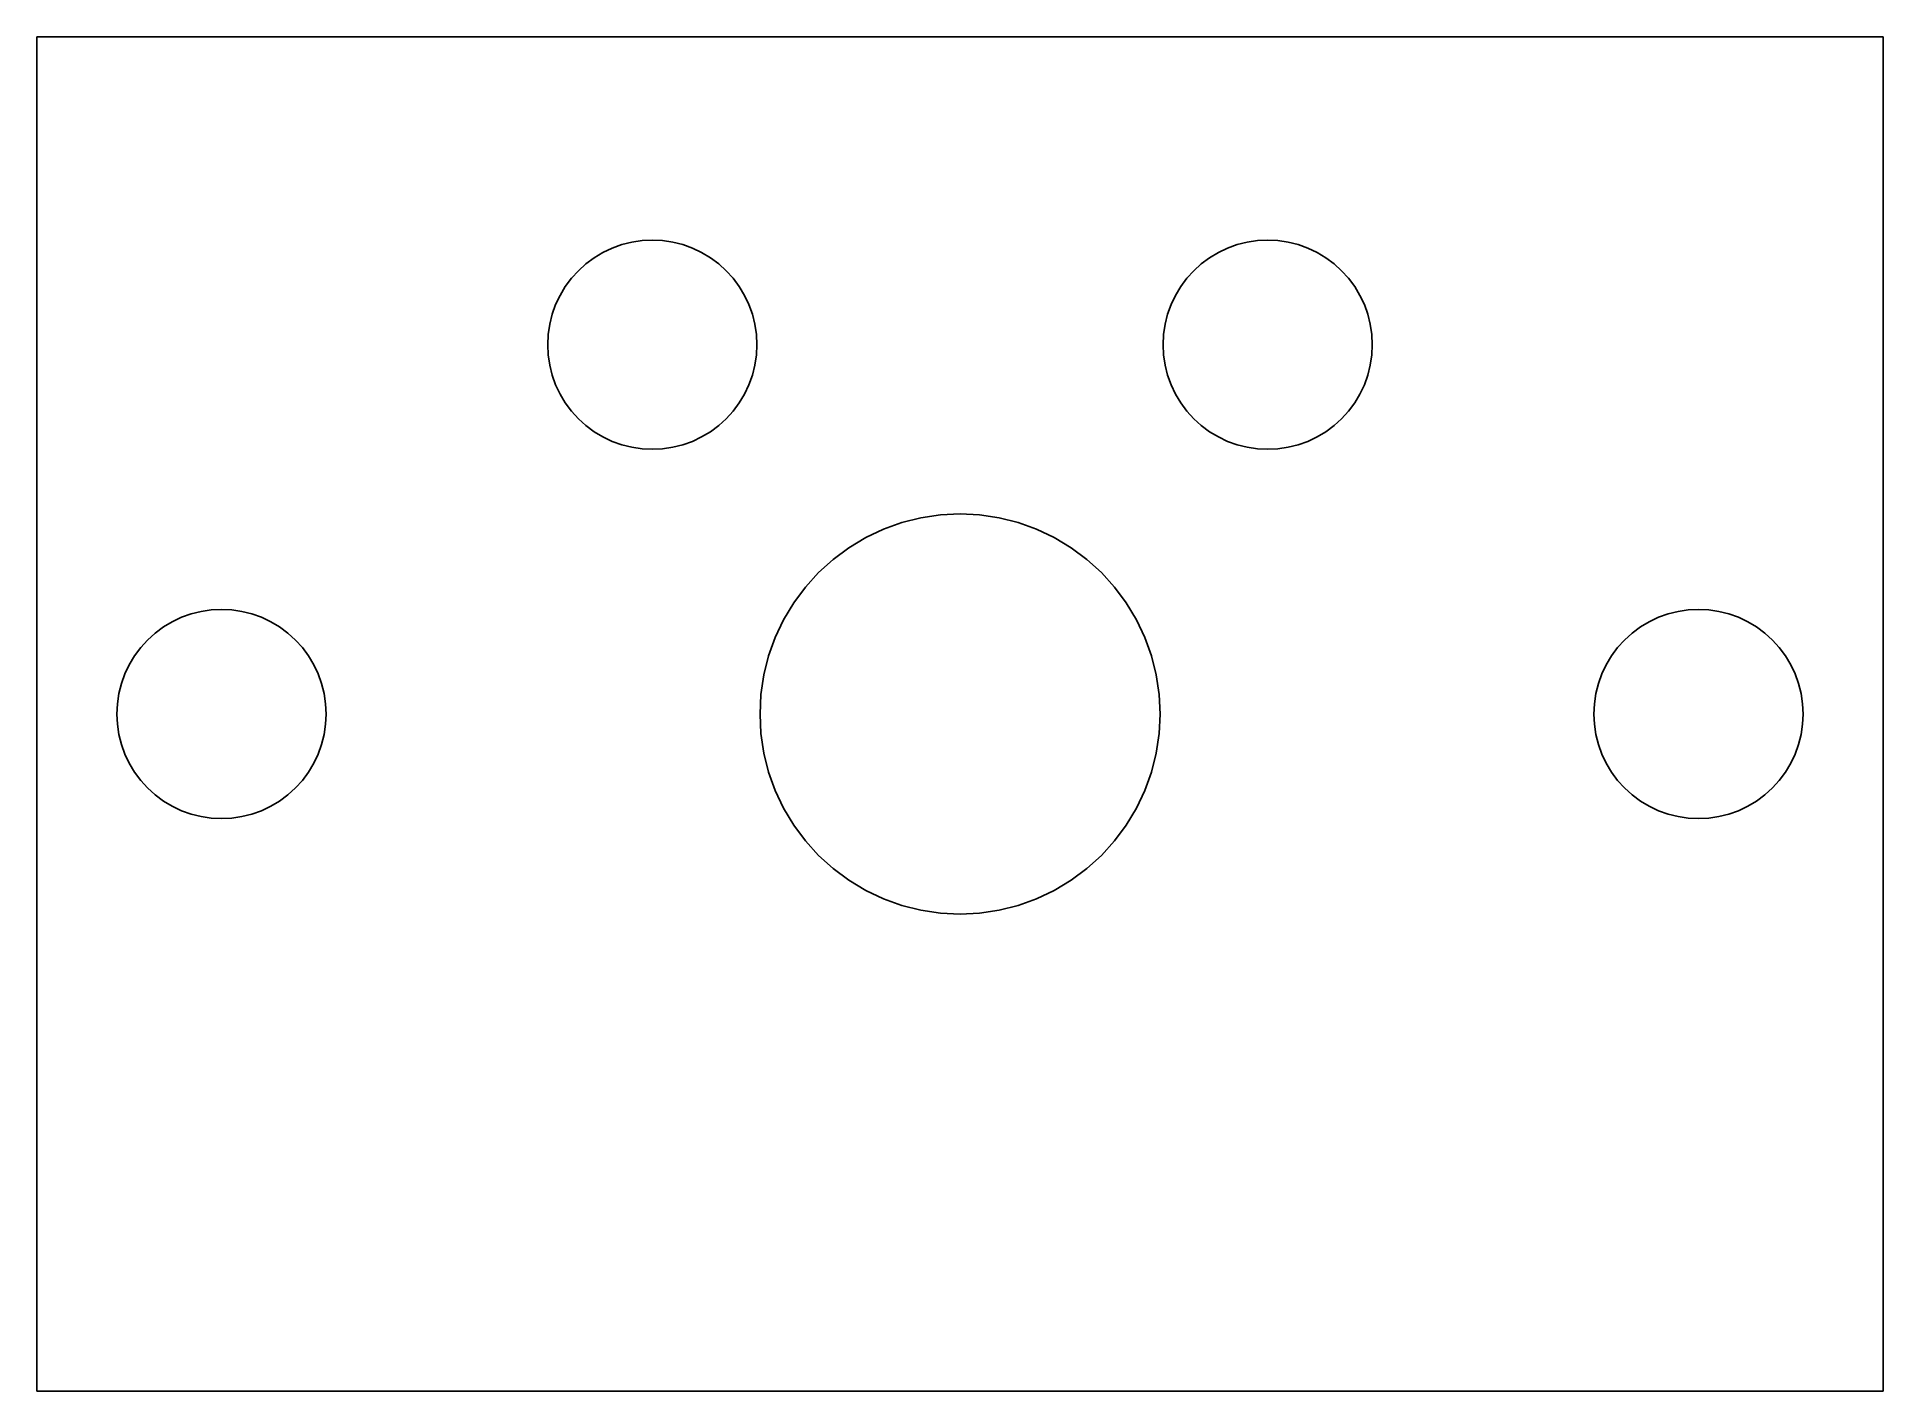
# Model space of a CAD drawing. Header units: metres. Extents: x -15 to 15, y -11 to 11.
import ezdxf

# ---------------------------------------------------------------- set-up
doc = ezdxf.new("R2010")
doc.units = ezdxf.units.M

msp = doc.modelspace()

# ---------------------------------------------------------------- linework, layer by layer
for p, q in [((15, 11), (-15, 11)), ((-15, 11), (-15, -11)), ((15, -11), (15, 11)), ((-5.80136, 7.49925), (-5.65056, 7.57059)), ((-5.65056, 7.57059), (-5.49347, 7.62679)), ((-5.49347, 7.62679), (-5.33165, 7.66733)), ((-5.33165, 7.66733), (-5.16663, 7.6918)), ((-5.16663, 7.6918), (-5, 7.7)), ((-5, 7.7), (-4.83336, 7.6918)), ((-4.83336, 7.6918), (-4.66833, 7.66733)), ((-4.66833, 7.66733), (-4.50652, 7.62679)), ((-4.50652, 7.62679), (-4.34943, 7.57059)), ((-4.34943, 7.57059), (-4.19862, 7.49925)), ((4.19862, 7.49925), (4.34943, 7.57059)), ((4.34943, 7.57059), (4.50652, 7.62679)), ((4.50652, 7.62679), (4.66833, 7.66733)), ((4.66833, 7.66733), (4.83336, 7.6918)), ((4.83336, 7.6918), (5, 7.7)), ((5, 7.7), (5.16663, 7.6918)), ((5.16663, 7.6918), (5.33165, 7.66733)), ((5.33165, 7.66733), (5.49347, 7.62679)), ((5.49347, 7.62679), (5.65056, 7.57059)), ((5.65056, 7.57059), (5.80136, 7.49925)), ((-6.31412, 7.07846), (-6.20207, 7.20207)), ((-6.20207, 7.20207), (-6.07846, 7.31412)), ((-6.07846, 7.31412), (-5.94446, 7.4135)), ((-5.94446, 7.4135), (-5.80136, 7.49925)), ((-4.19862, 7.49925), (-4.05553, 7.4135)), ((-4.05553, 7.4135), (-3.92152, 7.31412)), ((-3.92152, 7.31412), (-3.79791, 7.20207)), ((-3.79791, 7.20207), (-3.68587, 7.07846)), ((3.68587, 7.07846), (3.79791, 7.20207)), ((3.79791, 7.20207), (3.92152, 7.31412)), ((3.92152, 7.31412), (4.05553, 7.4135)), ((4.05553, 7.4135), (4.19862, 7.49925)), ((5.80136, 7.49925), (5.94446, 7.4135)), ((5.94446, 7.4135), (6.07846, 7.31412)), ((6.07846, 7.31412), (6.20207, 7.20207)), ((6.20207, 7.20207), (6.31412, 7.07846)), ((-6.49925, 6.80136), (-6.4135, 6.94446)), ((-6.4135, 6.94446), (-6.31412, 7.07846)), ((-3.68587, 7.07846), (-3.58649, 6.94446)), ((-3.58649, 6.94446), (-3.50073, 6.80136)), ((3.50073, 6.80136), (3.58649, 6.94446)), ((3.58649, 6.94446), (3.68587, 7.07846)), ((6.31412, 7.07846), (6.4135, 6.94446)), ((6.4135, 6.94446), (6.49925, 6.80136)), ((-6.62679, 6.49347), (-6.57059, 6.65056)), ((-6.57059, 6.65056), (-6.49925, 6.80136)), ((-3.50073, 6.80136), (-3.4294, 6.65056)), ((-3.4294, 6.65056), (-3.3732, 6.49347)), ((3.3732, 6.49347), (3.4294, 6.65056)), ((3.4294, 6.65056), (3.50073, 6.80136)), ((6.49925, 6.80136), (6.57059, 6.65056)), ((6.57059, 6.65056), (6.62679, 6.49347)), ((-6.6918, 6.16663), (-6.66733, 6.33165)), ((-6.66733, 6.33165), (-6.62679, 6.49347)), ((-3.3732, 6.49347), (-3.33266, 6.33165)), ((-3.33266, 6.33165), (-3.30818, 6.16663)), ((3.30818, 6.16663), (3.33266, 6.33165)), ((3.33266, 6.33165), (3.3732, 6.49347)), ((6.62679, 6.49347), (6.66733, 6.33165)), ((6.66733, 6.33165), (6.6918, 6.16663)), ((-6.7, 6), (-6.6918, 6.16663)), ((-6.6918, 5.83336), (-6.7, 6)), ((-3.30818, 6.16663), (-3.29999, 6)), ((-3.29999, 6), (-3.30818, 5.83336)), ((3.29999, 6), (3.30818, 6.16663)), ((3.30818, 5.83336), (3.29999, 6)), ((6.6918, 6.16663), (6.7, 6)), ((6.7, 6), (6.6918, 5.83336)), ((-6.66733, 5.66833), (-6.6918, 5.83336)), ((-3.30818, 5.83336), (-3.33266, 5.66833)), ((3.33266, 5.66833), (3.30818, 5.83336)), ((6.6918, 5.83336), (6.66733, 5.66833)), ((-6.62679, 5.50652), (-6.66733, 5.66833)), ((-6.57059, 5.34943), (-6.62679, 5.50652)), ((-3.3732, 5.50652), (-3.4294, 5.34943)), ((-3.33266, 5.66833), (-3.3732, 5.50652)), ((3.3732, 5.50652), (3.33266, 5.66833)), ((3.4294, 5.34943), (3.3732, 5.50652)), ((6.62679, 5.50652), (6.57059, 5.34943)), ((6.66733, 5.66833), (6.62679, 5.50652)), ((-6.49925, 5.19862), (-6.57059, 5.34943)), ((-6.4135, 5.05553), (-6.49925, 5.19862)), ((-3.50073, 5.19862), (-3.58649, 5.05553)), ((-3.4294, 5.34943), (-3.50073, 5.19862)), ((3.50073, 5.19862), (3.4294, 5.34943)), ((3.58649, 5.05553), (3.50073, 5.19862)), ((6.49925, 5.19862), (6.4135, 5.05553)), ((6.57059, 5.34943), (6.49925, 5.19862)), ((-6.31412, 4.92152), (-6.4135, 5.05553)), ((-6.20207, 4.79791), (-6.31412, 4.92152)), ((-3.68587, 4.92152), (-3.79791, 4.79791)), ((-3.58649, 5.05553), (-3.68587, 4.92152)), ((3.68587, 4.92152), (3.58649, 5.05553)), ((3.79791, 4.79791), (3.68587, 4.92152)), ((6.31412, 4.92152), (6.20207, 4.79791)), ((6.4135, 5.05553), (6.31412, 4.92152)), ((-6.07846, 4.68587), (-6.20207, 4.79791)), ((-5.94446, 4.58649), (-6.07846, 4.68587)), ((-5.80136, 4.50073), (-5.94446, 4.58649)), ((-5.65056, 4.4294), (-5.80136, 4.50073)), ((-4.19862, 4.50073), (-4.34943, 4.4294)), ((-4.05553, 4.58649), (-4.19862, 4.50073)), ((-3.92152, 4.68587), (-4.05553, 4.58649)), ((-3.79791, 4.79791), (-3.92152, 4.68587)), ((3.92152, 4.68587), (3.79791, 4.79791)), ((4.05553, 4.58649), (3.92152, 4.68587)), ((4.19862, 4.50073), (4.05553, 4.58649)), ((4.34943, 4.4294), (4.19862, 4.50073)), ((5.80136, 4.50073), (5.65056, 4.4294)), ((5.94446, 4.58649), (5.80136, 4.50073)), ((6.07846, 4.68587), (5.94446, 4.58649)), ((6.20207, 4.79791), (6.07846, 4.68587)), ((-5.49347, 4.3732), (-5.65056, 4.4294)), ((-5.33165, 4.33266), (-5.49347, 4.3732)), ((-5.16663, 4.30818), (-5.33165, 4.33266)), ((-5, 4.29999), (-5.16663, 4.30818)), ((-4.83336, 4.30818), (-5, 4.29999)), ((-4.66833, 4.33266), (-4.83336, 4.30818)), ((-4.50652, 4.3732), (-4.66833, 4.33266)), ((-4.34943, 4.4294), (-4.50652, 4.3732)), ((4.50652, 4.3732), (4.34943, 4.4294)), ((4.66833, 4.33266), (4.50652, 4.3732)), ((4.83336, 4.30818), (4.66833, 4.33266)), ((5, 4.29999), (4.83336, 4.30818)), ((5.16663, 4.30818), (5, 4.29999)), ((5.33165, 4.33266), (5.16663, 4.30818)), ((5.49347, 4.3732), (5.33165, 4.33266)), ((5.65056, 4.4294), (5.49347, 4.3732)), ((-1.53203, 2.86624), (-1.24371, 3.00259)), ((-1.24371, 3.00259), (-0.94342, 3.11005)), ((-0.94342, 3.11005), (-0.634033, 3.18755)), ((-0.634033, 3.18755), (-0.318542, 3.23434)), ((-0.318542, 3.23434), (0, 3.25)), ((0, 3.25), (0.318542, 3.23434)), ((0.318542, 3.23434), (0.634033, 3.18755)), ((0.634033, 3.18755), (0.94342, 3.11005)), ((0.94342, 3.11005), (1.24371, 3.00259)), ((1.24371, 3.00259), (1.53203, 2.86624)), ((-2.06177, 2.51228), (-1.8056, 2.70227)), ((-1.8056, 2.70227), (-1.53203, 2.86624)), ((1.53203, 2.86624), (1.8056, 2.70227)), ((1.8056, 2.70227), (2.06177, 2.51228)), ((-2.2981, 2.2981), (-2.06177, 2.51228)), ((2.06177, 2.51228), (2.2981, 2.2981)), ((-2.51228, 2.06177), (-2.2981, 2.2981)), ((2.2981, 2.2981), (2.51228, 2.06177)), ((-2.86624, 1.53203), (-2.70227, 1.8056)), ((-2.70227, 1.8056), (-2.51228, 2.06177)), ((2.51228, 2.06177), (2.70227, 1.8056)), ((2.70227, 1.8056), (2.86624, 1.53203)), ((-12.8014, 1.49925), (-12.6506, 1.57059)), ((-12.6506, 1.57059), (-12.4935, 1.62679)), ((-12.4935, 1.62679), (-12.3316, 1.66733)), ((-12.3316, 1.66733), (-12.1666, 1.6918)), ((-12.1666, 1.6918), (-12, 1.7)), ((-12, 1.7), (-11.8334, 1.6918)), ((-11.8334, 1.6918), (-11.6683, 1.66733)), ((-11.6683, 1.66733), (-11.5065, 1.62679)), ((-11.5065, 1.62679), (-11.3494, 1.57059)), ((-11.3494, 1.57059), (-11.1986, 1.49925)), ((-3.00259, 1.24371), (-2.86624, 1.53203)), ((2.86624, 1.53203), (3.00259, 1.24371)), ((11.1986, 1.49925), (11.3494, 1.57059)), ((11.3494, 1.57059), (11.5065, 1.62679)), ((11.5065, 1.62679), (11.6683, 1.66733)), ((11.6683, 1.66733), (11.8334, 1.6918)), ((11.8334, 1.6918), (12, 1.7)), ((12, 1.7), (12.1666, 1.6918)), ((12.1666, 1.6918), (12.3316, 1.66733)), ((12.3316, 1.66733), (12.4935, 1.62679)), ((12.4935, 1.62679), (12.6506, 1.57059)), ((12.6506, 1.57059), (12.8014, 1.49925)), ((-13.3141, 1.07846), (-13.2021, 1.20207)), ((-13.2021, 1.20207), (-13.0785, 1.31412)), ((-13.0785, 1.31412), (-12.9445, 1.4135)), ((-12.9445, 1.4135), (-12.8014, 1.49925)), ((-11.1986, 1.49925), (-11.0555, 1.4135)), ((-11.0555, 1.4135), (-10.9215, 1.31412)), ((-10.9215, 1.31412), (-10.7979, 1.20207)), ((-10.7979, 1.20207), (-10.6859, 1.07846)), ((-3.11005, 0.94342), (-3.00259, 1.24371)), ((3.00259, 1.24371), (3.11005, 0.94342)), ((10.6859, 1.07846), (10.7979, 1.20207)), ((10.7979, 1.20207), (10.9215, 1.31412)), ((10.9215, 1.31412), (11.0555, 1.4135)), ((11.0555, 1.4135), (11.1986, 1.49925)), ((12.8014, 1.49925), (12.9445, 1.4135)), ((12.9445, 1.4135), (13.0785, 1.31412)), ((13.0785, 1.31412), (13.2021, 1.20207)), ((13.2021, 1.20207), (13.3141, 1.07846)), ((-13.4993, 0.801361), (-13.4135, 0.944458)), ((-13.4135, 0.944458), (-13.3141, 1.07846)), ((-10.6859, 1.07846), (-10.5865, 0.944458)), ((-10.5865, 0.944458), (-10.5007, 0.801361)), ((-3.18755, 0.634033), (-3.11005, 0.94342)), ((3.11005, 0.94342), (3.18755, 0.634033)), ((10.5007, 0.801361), (10.5865, 0.944458)), ((10.5865, 0.944458), (10.6859, 1.07846)), ((13.3141, 1.07846), (13.4135, 0.944458)), ((13.4135, 0.944458), (13.4993, 0.801361)), ((-13.6268, 0.493469), (-13.5706, 0.650558)), ((-13.5706, 0.650558), (-13.4993, 0.801361)), ((-10.5007, 0.801361), (-10.4294, 0.650558)), ((-10.4294, 0.650558), (-10.3732, 0.493469)), ((-3.23434, 0.318542), (-3.18755, 0.634033)), ((3.18755, 0.634033), (3.23434, 0.318542)), ((10.3732, 0.493469), (10.4294, 0.650558)), ((10.4294, 0.650558), (10.5007, 0.801361)), ((13.4993, 0.801361), (13.5706, 0.650558)), ((13.5706, 0.650558), (13.6268, 0.493469)), ((-13.6918, 0.166626), (-13.6673, 0.33165)), ((-13.6673, 0.33165), (-13.6268, 0.493469)), ((-10.3732, 0.493469), (-10.3327, 0.33165)), ((-10.3327, 0.33165), (-10.3082, 0.166626)), ((-3.25, 0), (-3.23434, 0.318542)), ((3.23434, 0.318542), (3.25, 0)), ((10.3082, 0.166626), (10.3327, 0.33165)), ((10.3327, 0.33165), (10.3732, 0.493469)), ((13.6268, 0.493469), (13.6673, 0.33165)), ((13.6673, 0.33165), (13.6918, 0.166626)), ((-13.7, 0), (-13.6918, 0.166626)), ((-13.6918, -0.166626), (-13.7, 0)), ((-10.3082, 0.166626), (-10.3, 0)), ((-10.3, 0), (-10.3082, -0.166626)), ((-3.23434, -0.318542), (-3.25, 0)), ((3.25, 0), (3.23434, -0.318542)), ((10.3, 0), (10.3082, 0.166626)), ((10.3082, -0.166626), (10.3, 0)), ((13.6918, 0.166626), (13.7, 0)), ((13.7, 0), (13.6918, -0.166626)), ((-13.6673, -0.33165), (-13.6918, -0.166626)), ((-10.3082, -0.166626), (-10.3327, -0.33165)), ((10.3327, -0.33165), (10.3082, -0.166626)), ((13.6918, -0.166626), (13.6673, -0.33165)), ((-13.6268, -0.493469), (-13.6673, -0.33165)), ((-13.5706, -0.650558), (-13.6268, -0.493469)), ((-10.3732, -0.493469), (-10.4294, -0.650558)), ((-10.3327, -0.33165), (-10.3732, -0.493469)), ((-3.18755, -0.634033), (-3.23434, -0.318542)), ((3.23434, -0.318542), (3.18755, -0.634033)), ((10.3732, -0.493469), (10.3327, -0.33165)), ((10.4294, -0.650558), (10.3732, -0.493469)), ((13.6268, -0.493469), (13.5706, -0.650558)), ((13.6673, -0.33165), (13.6268, -0.493469)), ((-13.4993, -0.801361), (-13.5706, -0.650558)), ((-13.4135, -0.944458), (-13.4993, -0.801361)), ((-10.5007, -0.801361), (-10.5865, -0.944458)), ((-10.4294, -0.650558), (-10.5007, -0.801361)), ((-3.11005, -0.94342), (-3.18755, -0.634033)), ((3.18755, -0.634033), (3.11005, -0.94342)), ((10.5007, -0.801361), (10.4294, -0.650558)), ((10.5865, -0.944458), (10.5007, -0.801361)), ((13.4993, -0.801361), (13.4135, -0.944458)), ((13.5706, -0.650558), (13.4993, -0.801361)), ((-13.3141, -1.07846), (-13.4135, -0.944458)), ((-13.2021, -1.20207), (-13.3141, -1.07846)), ((-10.6859, -1.07846), (-10.7979, -1.20207)), ((-10.5865, -0.944458), (-10.6859, -1.07846)), ((-3.00259, -1.24371), (-3.11005, -0.94342)), ((3.11005, -0.94342), (3.00259, -1.24371)), ((10.6859, -1.07846), (10.5865, -0.944458)), ((10.7979, -1.20207), (10.6859, -1.07846)), ((13.3141, -1.07846), (13.2021, -1.20207)), ((13.4135, -0.944458), (13.3141, -1.07846)), ((-13.0785, -1.31412), (-13.2021, -1.20207)), ((-12.9445, -1.4135), (-13.0785, -1.31412)), ((-12.8014, -1.49925), (-12.9445, -1.4135)), ((-12.6506, -1.57059), (-12.8014, -1.49925)), ((-11.1986, -1.49925), (-11.3494, -1.57059)), ((-11.0555, -1.4135), (-11.1986, -1.49925)), ((-10.9215, -1.31412), (-11.0555, -1.4135)), ((-10.7979, -1.20207), (-10.9215, -1.31412)), ((-2.86624, -1.53203), (-3.00259, -1.24371)), ((3.00259, -1.24371), (2.86624, -1.53203)), ((10.9215, -1.31412), (10.7979, -1.20207)), ((11.0555, -1.4135), (10.9215, -1.31412)), ((11.1986, -1.49925), (11.0555, -1.4135)), ((11.3494, -1.57059), (11.1986, -1.49925)), ((12.8014, -1.49925), (12.6506, -1.57059)), ((12.9445, -1.4135), (12.8014, -1.49925)), ((13.0785, -1.31412), (12.9445, -1.4135)), ((13.2021, -1.20207), (13.0785, -1.31412)), ((-12.4935, -1.62679), (-12.6506, -1.57059)), ((-12.3316, -1.66733), (-12.4935, -1.62679)), ((-12.1666, -1.6918), (-12.3316, -1.66733)), ((-12, -1.7), (-12.1666, -1.6918)), ((-11.8334, -1.6918), (-12, -1.7)), ((-11.6683, -1.66733), (-11.8334, -1.6918)), ((-11.5065, -1.62679), (-11.6683, -1.66733)), ((-11.3494, -1.57059), (-11.5065, -1.62679)), ((-2.70227, -1.8056), (-2.86624, -1.53203)), ((2.86624, -1.53203), (2.70227, -1.8056)), ((11.5065, -1.62679), (11.3494, -1.57059)), ((11.6683, -1.66733), (11.5065, -1.62679)), ((11.8334, -1.6918), (11.6683, -1.66733)), ((12, -1.7), (11.8334, -1.6918)), ((12.1666, -1.6918), (12, -1.7)), ((12.3316, -1.66733), (12.1666, -1.6918)), ((12.4935, -1.62679), (12.3316, -1.66733)), ((12.6506, -1.57059), (12.4935, -1.62679)), ((-2.51228, -2.06177), (-2.70227, -1.8056)), ((-2.2981, -2.2981), (-2.51228, -2.06177)), ((2.51228, -2.06177), (2.2981, -2.2981)), ((2.70227, -1.8056), (2.51228, -2.06177)), ((-2.06177, -2.51228), (-2.2981, -2.2981)), ((2.2981, -2.2981), (2.06177, -2.51228)), ((-1.8056, -2.70227), (-2.06177, -2.51228)), ((2.06177, -2.51228), (1.8056, -2.70227)), ((-1.53203, -2.86624), (-1.8056, -2.70227)), ((-1.24371, -3.00259), (-1.53203, -2.86624)), ((1.53203, -2.86624), (1.24371, -3.00259)), ((1.8056, -2.70227), (1.53203, -2.86624)), ((-0.94342, -3.11005), (-1.24371, -3.00259)), ((-0.634033, -3.18755), (-0.94342, -3.11005)), ((-0.318542, -3.23434), (-0.634033, -3.18755)), ((0, -3.25), (-0.318542, -3.23434)), ((0.318542, -3.23434), (0, -3.25)), ((0.634033, -3.18755), (0.318542, -3.23434)), ((0.94342, -3.11005), (0.634033, -3.18755)), ((1.24371, -3.00259), (0.94342, -3.11005)), ((-15, -11), (15, -11))]:
    msp.add_line(p, q)

doc.saveas('drawing.dxf')
